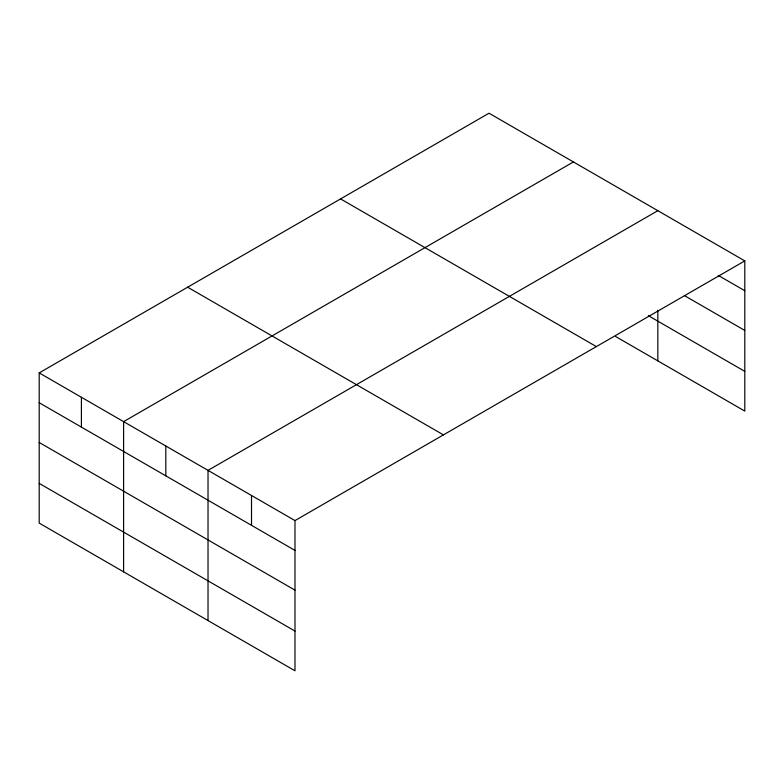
<?xml version="1.0" encoding="UTF-8"?>
<svg xmlns="http://www.w3.org/2000/svg" width="784" height="784" viewBox="0 0 784 784"><rect width="100%" height="100%" fill="white"/><g stroke="black" fill="none" stroke-linecap="round" stroke-linejoin="round"><path stroke-width="1.18" d="M744.8 260.896L489.01 113.21L39.2 372.91L39.2 523.104L294.99 670.79L294.99 520.586L744.8 260.896L744.8 411.09L615.626 336.512M573.418 161.945L123.607 421.635L123.607 571.84M657.835 210.68L208.025 470.371L208.025 620.575M718.281 275.419L744.8 290.727M684.344 295.548L744.8 330.446M648.339 315.678L744.8 371.371M340.57 198.911L596.359 346.587M187.641 287.209L443.43 434.885M39.2 372.91L294.99 520.586M39.2 402.741L294.99 550.427M39.2 442.46L294.99 590.146M39.2 483.385L294.99 631.071M657.835 310.327L657.835 360.885M251.507 495.478L251.507 525.319M165.816 446.008L165.816 475.849M81.409 397.272L81.409 427.113"/></g></svg>
